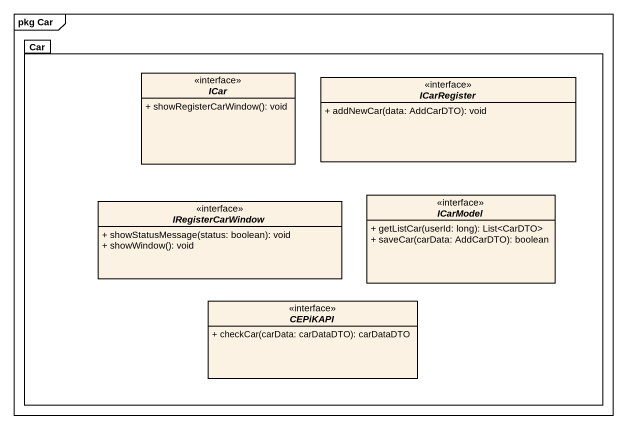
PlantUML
@startuml
mainframe pkg Car
hide circle
hide empty members
skinparam classAttributeIconSize 0
package Car {
  interface ICar {
    + showRegisterCarWindow(): void
  }
  interface ICarRegister {
    + addNewCar(data: AddCarDTO): void
  }
  interface IRegisterCarWindow {
    + showStatusMessage(status: boolean): void
    + showWindow(): void
  }
  interface ICarModel {
    + getListCar(userId: long): List<CarDTO>
    + saveCar(carData: AddCarDTO): boolean
  }
  interface CEPiKAPI {
    + checkCar(carData: carDataDTO): carDataDTO
  }
}
@enduml
